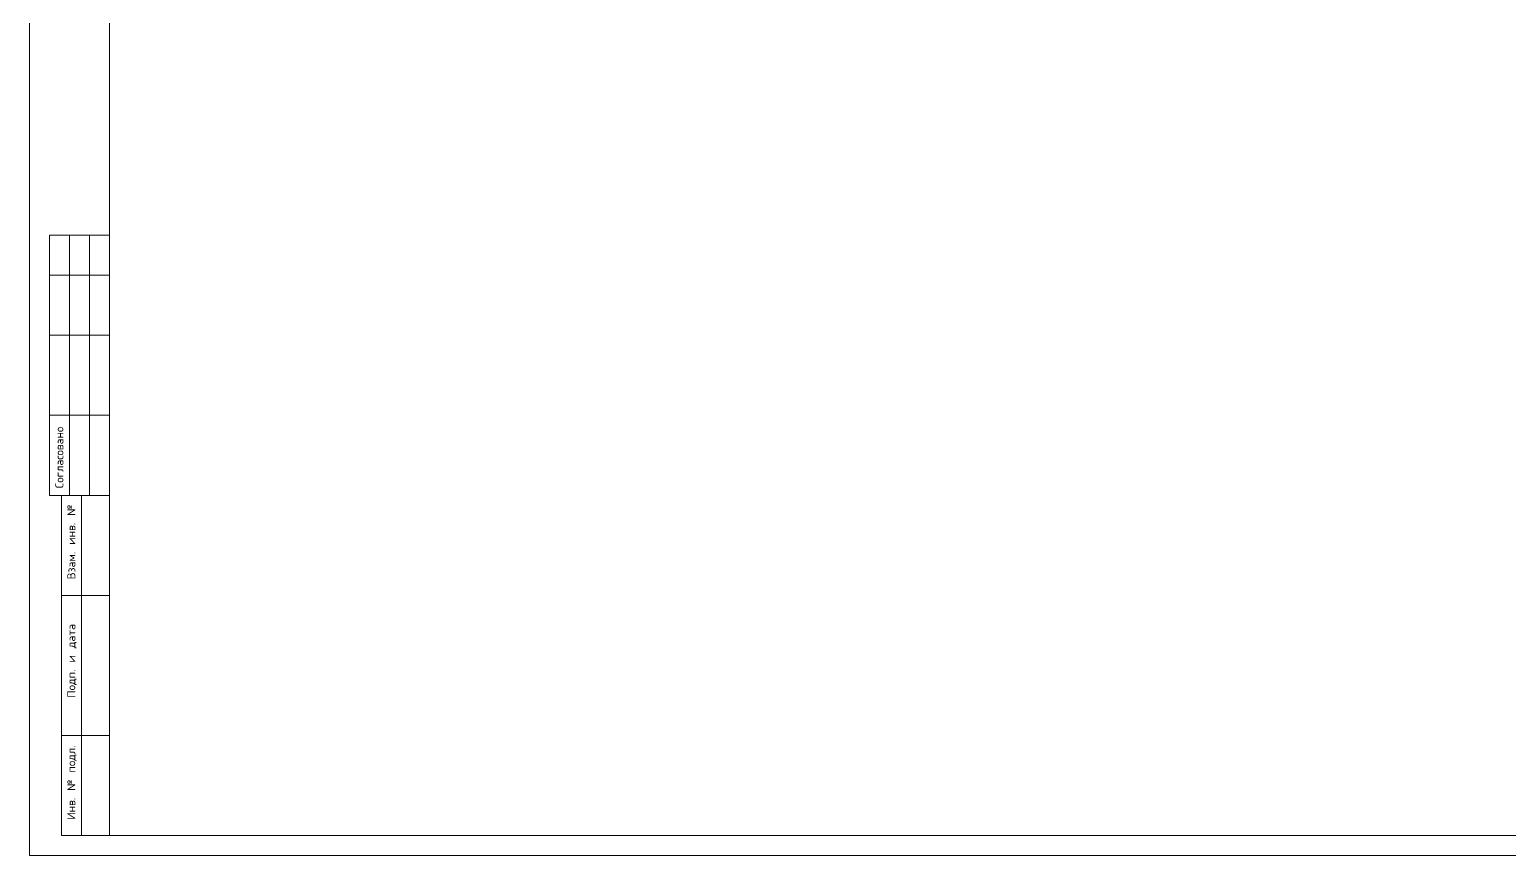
# Model space of a CAD drawing. Header units: millimetres. Extents: x -65527 to 8894748, y -37603 to 223697.
# Drawn here: x -65527 to -28539, y 139597 to 160238 of the extents above; entities that cross this region are included whole.
import ezdxf

# ---------------------------------------------------------------- set-up
doc = ezdxf.new("R2010")
doc.units = ezdxf.units.MM
doc.header["$LTSCALE"] = 10
doc.layers.add('рамка', color=251, linetype='Continuous', lineweight=13)
doc.styles.add('ын', font='')
doc.styles.get('ын').set_extended_font_data('GOST 2.304 type A')

msp = doc.modelspace()

# ---------------------------------------------------------------- linework, layer by layer
at = {"layer": 'рамка', "ltscale": 40, "transparency": 33554684}
for points in [[(53373.1, 223696.9), (-65526.9, 223696.9), (-65526.9, 139596.9), (53373.1, 139596.9)], [(52873.1, 223196.9), (-63526.9, 223196.9), (-63526.9, 140096.9), (52873.1, 140096.9)]]:
    msp.add_lwpolyline(points, close=True, dxfattribs=at)
at = {"layer": 'рамка', "ltscale": 40, "transparency": 33554684, "elevation": 159}
for points in [[(-65026.9, 155096.9), (-63526.9, 155096.9), (-63526.9, 148596.9), (-65026.9, 148596.9)], [(-64726.9, 148596.9), (-63526.9, 148596.9), (-63526.9, 140096.9), (-64726.9, 140096.9)]]:
    msp.add_lwpolyline(points, close=True, dxfattribs=at)
for points in [[(-64526.9, 155096.9), (-64526.9, 148596.9)], [(-64026.9, 155096.9), (-64026.9, 148596.9)], [(-65026.9, 154096.9), (-63526.9, 154096.9)], [(-65026.9, 152596.9), (-63526.9, 152596.9)], [(-65026.9, 150596.9), (-63526.9, 150596.9)], [(-64226.9, 148596.9), (-64226.9, 140096.9)], [(-64726.9, 146096.9), (-63526.9, 146096.9)], [(-64726.9, 142596.9), (-63526.9, 142596.9)]]:
    msp.add_lwpolyline(points, dxfattribs=at)

# ---------------------------------------------------------------- texts
at = {"layer": 'рамка', "ltscale": 40, "transparency": 33554684, "char_height": 200, "attachment_point": 1, "rotation": 90, "style": 'ын'}
for s, insert in [('\\A1;{\\pql;\\Ftxt.shx;Согласовано}', (-64882.6, 148773.1, 159)), ('\\A1;{\\pql;\\Ftxt.shx;Взам. инв. №}', (-64584.3, 146495.7, 159)), ('\\A1;{\\pql;\\Ftxt.shx;Подп. и дата}', (-64584.3, 143537.7, 159)), ('\\A1;{\\pql;\\Ftxt.shx;Инв. № подл.}', (-64584.3, 140490.2, 159))]:
    msp.add_mtext(s, dxfattribs=dict(at, insert=insert))

doc.saveas('drawing.dxf')
